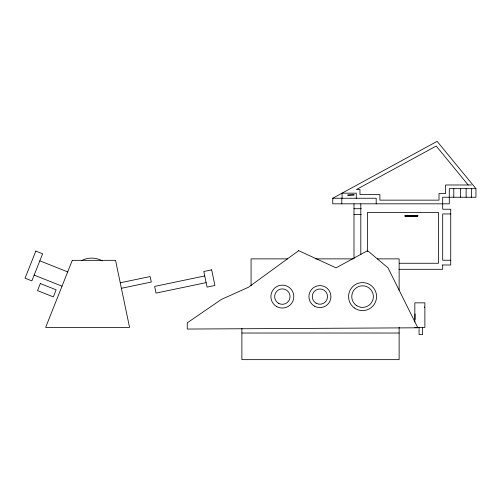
<?xml version="1.0" encoding="UTF-8"?>
<svg xmlns="http://www.w3.org/2000/svg" width="501" height="501" viewBox="0 0 501 501"><rect width="100%" height="100%" fill="white"/><g stroke="black" fill="none" stroke-linecap="round" stroke-linejoin="round"><path stroke-width="0.75" d="M475.95 188.658L449.284 188.658L449.284 203.819L332.758 203.819L332.758 198.246L437.123 141.351L475.95 188.658L475.95 197.237L442.696 197.237L442.696 209.23L450.731 209.23L450.731 264.998L442.571 264.998M120.246 282.789L150.15 276.546L151.296 282.044L121.392 288.288M204.734 275.951L154.64 286.409L156.036 293.098L206.13 282.633M471.422 184.982L445.602 184.982L445.602 193.555L439.02 193.555L439.02 200.143L379.877 200.143L379.877 194.563L359.962 194.563L359.962 189.497L356.487 189.497L436.214 146.041L468.172 184.982M332.758 198.246L376.201 198.246L376.201 203.819M353.988 208.71L361.271 208.71M450.731 213.946L442.696 213.946L442.696 260.238L450.731 260.238M353.988 214.378L361.271 214.378M287.699 258.873L251.076 258.873L251.076 285.62M315.755 258.873L353.155 258.873M377.309 258.873L399.128 258.873L399.128 290.204M399.429 263.257L438.513 263.257L438.513 212.512L367.377 212.512L367.377 251.546M399.021 269.3L442.696 269.3L442.696 264.998M414.834 327.41L424.879 327.41L424.879 302.854L414.834 302.854L414.834 322.037M241.883 333.027L399.128 333.027M39.823 260.833L67.691 271.899M34.156 275.099L62.024 286.171M471.422 188.658L471.422 197.237M466.124 188.658L466.124 197.237M460.406 188.658L460.406 197.237M453.781 188.658L453.781 197.237M424.654 306.9L424.654 307.583M422.562 327.623L422.562 334.587L419.061 334.587L419.061 327.623M415.06 313.895L415.06 319.475M399.128 327.197L399.128 359.649L241.883 359.649L241.883 328.412M360.808 203.819L360.808 254.489M356.28 198.246L356.28 193.173L342.051 193.173L342.051 198.246M353.988 203.819L353.988 258.597M341.782 198.246L341.782 203.819M81.281 260.77A21.505 21.505 0 0 1 102.173 260.852M35.815 251.089L25.05 278.187L31.857 280.892L42.616 253.788L35.815 251.089M40.324 283.547L37.525 290.611L53.325 296.886L56.131 289.822L40.324 283.547M72.282 260.332L45.641 327.41L129.565 327.41L115.556 260.332L72.282 260.332M298.659 250.669L248.584 287.192L221.436 299.398L187.249 322.851L187.249 329.051L417.84 327.798L387.999 267.853L367.577 250.669L336.058 267.853L298.659 250.669M211.66 269.864L203.807 271.504L207.063 287.111L214.916 285.47L211.66 269.864M354.144 194.908L347.725 195.108L354.144 194.908M417.89 215.63L404.689 215.63L404.689 216.188L417.89 216.188L417.89 215.63M417.421 215.925L405.39 215.925L405.39 216.25L417.421 216.25L417.421 215.925M356.173 305.309A10.809 10.809 0 0 0 373.308 297.782A10.809 10.809 0 0 0 358.221 286.704A10.809 10.809 0 0 0 356.173 305.309M354.282 307.883A13.997 13.997 0 0 0 376.483 298.133A13.997 13.997 0 0 0 356.937 283.779A13.997 13.997 0 0 0 354.282 307.883M276.621 306.524A11.46 11.46 0 0 0 293.805 296.598A11.46 11.46 0 0 0 276.621 286.672A11.46 11.46 0 0 0 276.621 306.524M314.421 306.124A11.003 11.003 0 0 0 330.923 296.598A11.003 11.003 0 0 0 314.421 287.073A11.003 11.003 0 0 0 314.421 306.124M278.493 303.268A7.703 7.703 0 0 0 290.054 296.598A7.703 7.703 0 0 0 278.493 289.929A7.703 7.703 0 0 0 278.493 303.268M316.106 303.211A7.634 7.634 0 0 0 327.554 296.598A7.634 7.634 0 0 0 316.106 289.985A7.634 7.634 0 0 0 316.106 303.211"/></g></svg>
